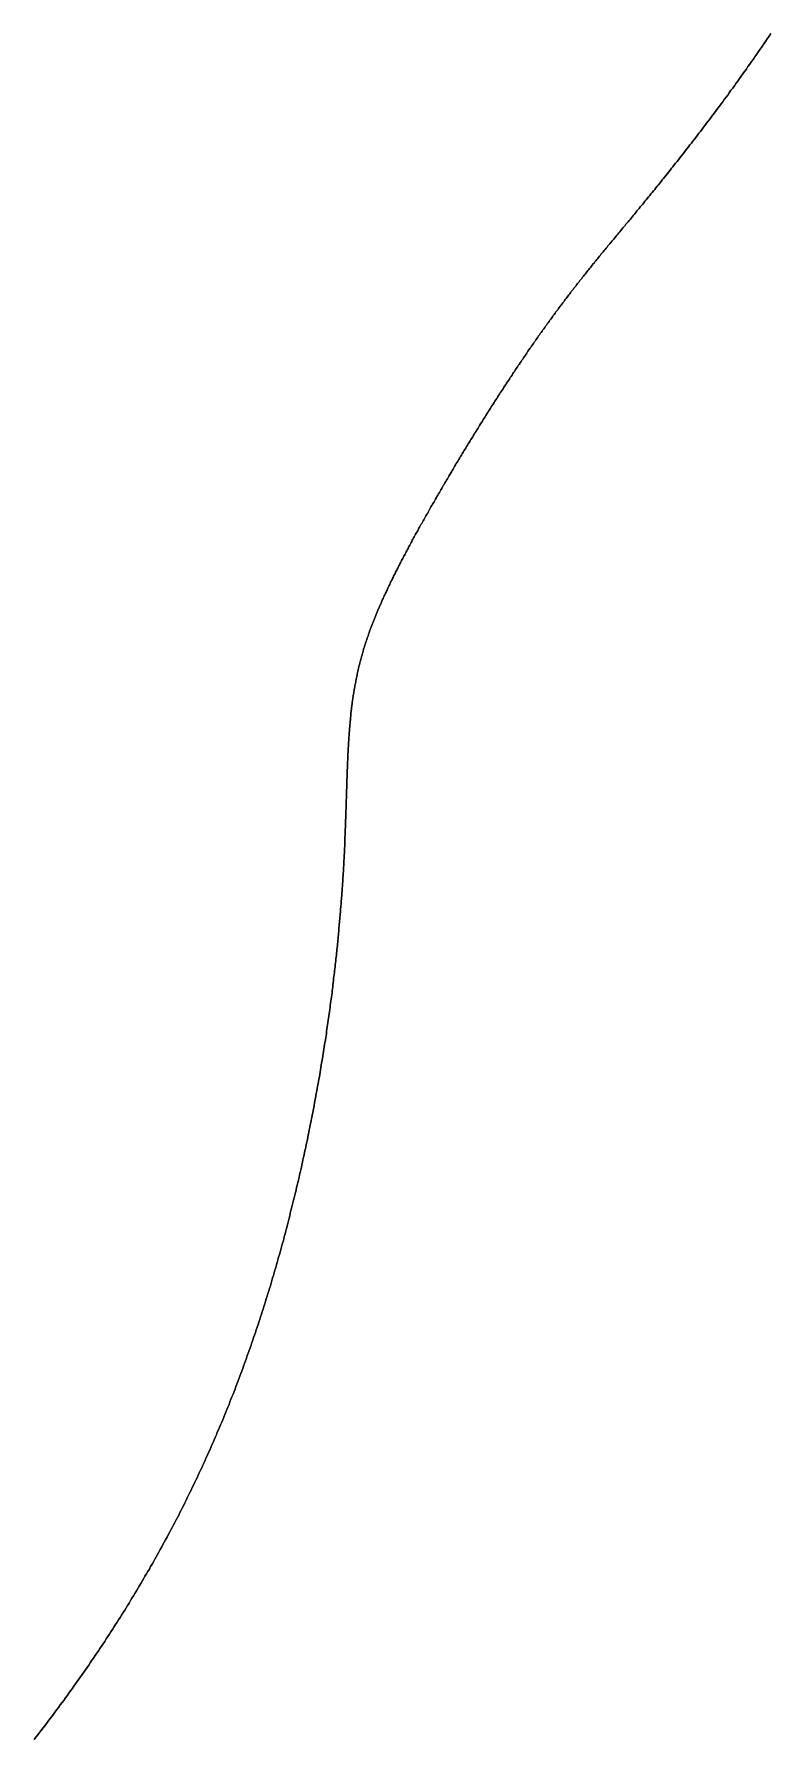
# Model space of a CAD drawing. Header units: inches. Extents: x 130170 to 284068, y 377793 to 804530.
# Drawn here: x 260759.8 to 260805.2, y 749342.4 to 749447.6 of the extents above; entities that cross this region are included whole.
import ezdxf

# ---------------------------------------------------------------- set-up
doc = ezdxf.new("R2010")
doc.units = ezdxf.units.IN
doc.header["$MEASUREMENT"] = 0
doc.layers.add('muni_il', color=7, linetype='Continuous')

msp = doc.modelspace()

# ---------------------------------------------------------------- linework, layer by layer
at = {"layer": 'muni_il'}
for points in [[(260759.78, 749342.39), (260759.89, 749342.53), (260760, 749342.67), (260760.1, 749342.81), (260760.21, 749342.95), (260760.32, 749343.09), (260760.43, 749343.23), (260760.54, 749343.38), (260760.65, 749343.52), (260760.75, 749343.66), (260760.86, 749343.8), (260760.97, 749343.95), (260761.07, 749344.09), (260761.18, 749344.23), (260761.29, 749344.37), (260761.39, 749344.52), (260761.5, 749344.66), (260761.6, 749344.8), (260761.71, 749344.95), (260761.81, 749345.09), (260761.91, 749345.24), (260762.02, 749345.38), (260762.12, 749345.52), (260762.23, 749345.67), (260762.33, 749345.81), (260762.43, 749345.96), (260762.53, 749346.1), (260762.64, 749346.25), (260762.74, 749346.39), (260762.84, 749346.54), (260762.94, 749346.68), (260763.04, 749346.83), (260763.14, 749346.97), (260763.24, 749347.12), (260763.34, 749347.27), (260763.44, 749347.41), (260763.54, 749347.56), (260763.64, 749347.71), (260763.74, 749347.85), (260763.83, 749348), (260763.93, 749348.14), (260764.03, 749348.29), (260764.13, 749348.44), (260764.22, 749348.59), (260764.32, 749348.73), (260764.42, 749348.88), (260764.51, 749349.03), (260764.61, 749349.17), (260764.7, 749349.32), (260764.8, 749349.47), (260764.89, 749349.62), (260764.98, 749349.77), (260765.08, 749349.91), (260765.17, 749350.06), (260765.26, 749350.21), (260765.36, 749350.36), (260765.45, 749350.51), (260765.54, 749350.66), (260765.63, 749350.8), (260765.72, 749350.95), (260765.81, 749351.1), (260765.9, 749351.25), (260765.99, 749351.4), (260766.08, 749351.55), (260766.17, 749351.7), (260766.26, 749351.85), (260766.35, 749352), (260766.44, 749352.15), (260766.53, 749352.3), (260766.61, 749352.45), (260766.7, 749352.6), (260766.79, 749352.75), (260766.88, 749352.9), (260766.96, 749353.05), (260767.05, 749353.2), (260767.13, 749353.35), (260767.22, 749353.5), (260767.3, 749353.65), (260767.39, 749353.8), (260767.47, 749353.95), (260767.55, 749354.1), (260767.64, 749354.26), (260767.72, 749354.41), (260767.8, 749354.56), (260767.88, 749354.71), (260767.97, 749354.86), (260768.05, 749355.01), (260768.13, 749355.16), (260768.21, 749355.32), (260768.29, 749355.47), (260768.37, 749355.62), (260768.45, 749355.77), (260768.53, 749355.93), (260768.61, 749356.08), (260768.69, 749356.23), (260768.76, 749356.38), (260768.84, 749356.54), (260768.92, 749356.69), (260769, 749356.84), (260769.07, 749356.99), (260769.15, 749357.15), (260769.22, 749357.3), (260769.3, 749357.45), (260769.38, 749357.61), (260769.45, 749357.76), (260769.52, 749357.92), (260769.6, 749358.07), (260769.67, 749358.22), (260769.75, 749358.38), (260769.82, 749358.53), (260769.89, 749358.69), (260769.96, 749358.84), (260770.04, 749359), (260770.11, 749359.15), (260770.18, 749359.3), (260770.25, 749359.46), (260770.32, 749359.61), (260770.39, 749359.77), (260770.46, 749359.92), (260770.53, 749360.08), (260770.6, 749360.24), (260770.67, 749360.39), (260770.74, 749360.55), (260770.81, 749360.7), (260770.87, 749360.86), (260770.94, 749361.01), (260771.01, 749361.17), (260771.07, 749361.33), (260771.14, 749361.48), (260771.21, 749361.64), (260771.27, 749361.8), (260771.34, 749361.95), (260771.4, 749362.11), (260771.47, 749362.27), (260771.53, 749362.42), (260771.6, 749362.58), (260771.66, 749362.74), (260771.72, 749362.89), (260771.79, 749363.05), (260771.85, 749363.21), (260771.91, 749363.37), (260771.97, 749363.52), (260772.04, 749363.68), (260772.1, 749363.84), (260772.16, 749364), (260772.22, 749364.16), (260772.28, 749364.31), (260772.34, 749364.47), (260772.4, 749364.63), (260772.46, 749364.79), (260772.52, 749364.95), (260772.58, 749365.11), (260772.64, 749365.26), (260772.69, 749365.42), (260772.75, 749365.58), (260772.81, 749365.74), (260772.87, 749365.9), (260772.92, 749366.06), (260772.98, 749366.22), (260773.04, 749366.38), (260773.09, 749366.54), (260773.15, 749366.7), (260773.2, 749366.86), (260773.26, 749367.02), (260773.31, 749367.17), (260773.37, 749367.33), (260773.42, 749367.49), (260773.47, 749367.65), (260773.53, 749367.81), (260773.58, 749367.97), (260773.63, 749368.13), (260773.69, 749368.29), (260773.74, 749368.45), (260773.79, 749368.61), (260773.84, 749368.77), (260773.89, 749368.93), (260773.94, 749369.09), (260773.99, 749369.25), (260774.04, 749369.41), (260774.09, 749369.57), (260774.14, 749369.73), (260774.19, 749369.89), (260774.24, 749370.05), (260774.29, 749370.21), (260774.34, 749370.37), (260774.39, 749370.53), (260774.43, 749370.69), (260774.48, 749370.85), (260774.53, 749371.01), (260774.58, 749371.17), (260774.62, 749371.33), (260774.67, 749371.49), (260774.72, 749371.65), (260774.76, 749371.81), (260774.81, 749371.97), (260774.85, 749372.13), (260774.9, 749372.29), (260774.94, 749372.45), (260774.99, 749372.61), (260775.03, 749372.77), (260775.07, 749372.93), (260775.12, 749373.09), (260775.16, 749373.25), (260775.2, 749373.41), (260775.25, 749373.57), (260775.29, 749373.73), (260775.33, 749373.89), (260775.37, 749374.05), (260775.41, 749374.21), (260775.45, 749374.37), (260775.49, 749374.53), (260775.53, 749374.69), (260775.57, 749374.84), (260775.61, 749375), (260775.65, 749375.16), (260775.69, 749375.32), (260775.73, 749375.48), (260775.77, 749375.64), (260775.81, 749375.79), (260775.85, 749375.95), (260775.89, 749376.11), (260775.92, 749376.27), (260775.96, 749376.42), (260776, 749376.58), (260776.03, 749376.74), (260776.07, 749376.89), (260776.11, 749377.05), (260776.14, 749377.21), (260776.18, 749377.36), (260776.21, 749377.52), (260776.25, 749377.68), (260776.28, 749377.83), (260776.32, 749377.99), (260776.35, 749378.14), (260776.39, 749378.3), (260776.42, 749378.45), (260776.45, 749378.61), (260776.49, 749378.76), (260776.52, 749378.91), (260776.55, 749379.07), (260776.58, 749379.22), (260776.62, 749379.38), (260776.65, 749379.53), (260776.68, 749379.68), (260776.71, 749379.83), (260776.74, 749379.99), (260776.77, 749380.14), (260776.8, 749380.29), (260776.83, 749380.44), (260776.86, 749380.59), (260776.89, 749380.74), (260776.92, 749380.89), (260776.95, 749381.04), (260776.98, 749381.19), (260777.01, 749381.34), (260777.04, 749381.49), (260777.07, 749381.64), (260777.09, 749381.79), (260777.12, 749381.94), (260777.15, 749382.08), (260777.17, 749382.23), (260777.2, 749382.38), (260777.23, 749382.53), (260777.25, 749382.67), (260777.28, 749382.82), (260777.31, 749382.96), (260777.33, 749383.11), (260777.36, 749383.25), (260777.38, 749383.4), (260777.41, 749383.54), (260777.43, 749383.69), (260777.45, 749383.83), (260777.48, 749383.97), (260777.5, 749384.11), (260777.53, 749384.26), (260777.55, 749384.4), (260777.57, 749384.54), (260777.59, 749384.68), (260777.62, 749384.82), (260777.64, 749384.96), (260777.66, 749385.1), (260777.68, 749385.24), (260777.7, 749385.38), (260777.73, 749385.52), (260777.75, 749385.65), (260777.77, 749385.79), (260777.79, 749385.93), (260777.81, 749386.06), (260777.83, 749386.2), (260777.85, 749386.34), (260777.87, 749386.47), (260777.89, 749386.6), (260777.91, 749386.74), (260777.93, 749386.87), (260777.94, 749387), (260777.96, 749387.14), (260777.98, 749387.27), (260778, 749387.4), (260778.02, 749387.53), (260778.03, 749387.66), (260778.05, 749387.79), (260778.07, 749387.92), (260778.09, 749388.05), (260778.1, 749388.18), (260778.12, 749388.31), (260778.14, 749388.43), (260778.15, 749388.56), (260778.17, 749388.69), (260778.18, 749388.81), (260778.2, 749388.94), (260778.21, 749389.06), (260778.23, 749389.19), (260778.24, 749389.31), (260778.26, 749389.44), (260778.27, 749389.56), (260778.29, 749389.68), (260778.3, 749389.8), (260778.32, 749389.92), (260778.33, 749390.04), (260778.34, 749390.16), (260778.36, 749390.28), (260778.37, 749390.4), (260778.38, 749390.52), (260778.39, 749390.64), (260778.41, 749390.75), (260778.42, 749390.87), (260778.43, 749390.99), (260778.44, 749391.1), (260778.46, 749391.22), (260778.47, 749391.33), (260778.48, 749391.45), (260778.49, 749391.56), (260778.5, 749391.67), (260778.51, 749391.78), (260778.52, 749391.9), (260778.53, 749392.01), (260778.54, 749392.12), (260778.55, 749392.23), (260778.56, 749392.34), (260778.57, 749392.45), (260778.58, 749392.56), (260778.59, 749392.66), (260778.6, 749392.77), (260778.61, 749392.88), (260778.62, 749392.98), (260778.63, 749393.09), (260778.64, 749393.19), (260778.65, 749393.3), (260778.66, 749393.4), (260778.67, 749393.51), (260778.67, 749393.61), (260778.68, 749393.71), (260778.69, 749393.81), (260778.7, 749393.91), (260778.71, 749394.01), (260778.71, 749394.11), (260778.72, 749394.21), (260778.73, 749394.31), (260778.74, 749394.41), (260778.74, 749394.51), (260778.75, 749394.61), (260778.76, 749394.7), (260778.76, 749394.8), (260778.77, 749394.9), (260778.78, 749394.99), (260778.78, 749395.09), (260778.79, 749395.18), (260778.8, 749395.27), (260778.8, 749395.37), (260778.81, 749395.46), (260778.81, 749395.55), (260778.82, 749395.64), (260778.82, 749395.73), (260778.83, 749395.82), (260778.84, 749395.91), (260778.84, 749396), (260778.85, 749396.09), (260778.85, 749396.18), (260778.86, 749396.27), (260778.86, 749396.36), (260778.87, 749396.44), (260778.87, 749396.53), (260778.87, 749396.62), (260778.88, 749396.7), (260778.88, 749396.79), (260778.89, 749396.87), (260778.89, 749396.95), (260778.9, 749397.04), (260778.9, 749397.12), (260778.9, 749397.2), (260778.91, 749397.29), (260778.91, 749397.37), (260778.92, 749397.45), (260778.92, 749397.53), (260778.92, 749397.61), (260778.93, 749397.69), (260778.93, 749397.77), (260778.93, 749397.85), (260778.94, 749397.92), (260778.94, 749398), (260778.94, 749398.08), (260778.95, 749398.16), (260778.95, 749398.23), (260778.95, 749398.31), (260778.96, 749398.39), (260778.96, 749398.46), (260778.96, 749398.54), (260778.97, 749398.61), (260778.97, 749398.68), (260778.97, 749398.76), (260778.97, 749398.83), (260778.98, 749398.9), (260778.98, 749398.98), (260778.98, 749399.05), (260778.98, 749399.12), (260778.99, 749399.19), (260778.99, 749399.26), (260778.99, 749399.33), (260778.99, 749399.4), (260779, 749399.47), (260779, 749399.54), (260779, 749399.61), (260779, 749399.68), (260779.01, 749399.75), (260779.01, 749399.81), (260779.01, 749399.88), (260779.01, 749399.95), (260779.01, 749400.02), (260779.02, 749400.08), (260779.02, 749400.15), (260779.02, 749400.21), (260779.02, 749400.28), (260779.02, 749400.34), (260779.03, 749400.41), (260779.03, 749400.47), (260779.03, 749400.54), (260779.03, 749400.6), (260779.03, 749400.67), (260779.04, 749400.73), (260779.04, 749400.79), (260779.04, 749400.85), (260779.04, 749400.92), (260779.04, 749400.98), (260779.05, 749401.04), (260779.05, 749401.1), (260779.05, 749401.16), (260779.05, 749401.22), (260779.05, 749401.28), (260779.05, 749401.34), (260779.06, 749401.4), (260779.06, 749401.46), (260779.06, 749401.52), (260779.06, 749401.58), (260779.06, 749401.64), (260779.07, 749401.7), (260779.07, 749401.76), (260779.07, 749401.81), (260779.07, 749401.87), (260779.07, 749401.93), (260779.08, 749401.99), (260779.08, 749402.04), (260779.08, 749402.1), (260779.08, 749402.16), (260779.08, 749402.21), (260779.09, 749402.27), (260779.09, 749402.33), (260779.09, 749402.38), (260779.09, 749402.44), (260779.09, 749402.49), (260779.1, 749402.55), (260779.1, 749402.6), (260779.1, 749402.66), (260779.1, 749402.71), (260779.11, 749402.77), (260779.11, 749402.82), (260779.11, 749402.87), (260779.11, 749402.93), (260779.12, 749402.98), (260779.12, 749403.04), (260779.12, 749403.09), (260779.12, 749403.14), (260779.12, 749403.19), (260779.13, 749403.25), (260779.13, 749403.3), (260779.13, 749403.35), (260779.14, 749403.4), (260779.14, 749403.46), (260779.14, 749403.51), (260779.14, 749403.56), (260779.15, 749403.61), (260779.15, 749403.66), (260779.15, 749403.71), (260779.15, 749403.76), (260779.16, 749403.82), (260779.16, 749403.87), (260779.16, 749403.92), (260779.17, 749403.97), (260779.17, 749404.02), (260779.17, 749404.07), (260779.18, 749404.12), (260779.18, 749404.17), (260779.18, 749404.22), (260779.19, 749404.27), (260779.19, 749404.32), (260779.19, 749404.37), (260779.2, 749404.42), (260779.2, 749404.47), (260779.2, 749404.51), (260779.21, 749404.56), (260779.21, 749404.61), (260779.22, 749404.66), (260779.22, 749404.71), (260779.22, 749404.76), (260779.23, 749404.81), (260779.23, 749404.86), (260779.23, 749404.9), (260779.24, 749404.95), (260779.24, 749405), (260779.25, 749405.05), (260779.25, 749405.1), (260779.26, 749405.14), (260779.26, 749405.19), (260779.27, 749405.24), (260779.27, 749405.29), (260779.27, 749405.34), (260779.28, 749405.38), (260779.28, 749405.43), (260779.29, 749405.48), (260779.29, 749405.53), (260779.3, 749405.57), (260779.3, 749405.62), (260779.31, 749405.67), (260779.31, 749405.71), (260779.32, 749405.76), (260779.32, 749405.81), (260779.33, 749405.85), (260779.34, 749405.9), (260779.34, 749405.95), (260779.35, 749405.99), (260779.35, 749406.04), (260779.36, 749406.09), (260779.36, 749406.13), (260779.37, 749406.18), (260779.38, 749406.23), (260779.38, 749406.27), (260779.39, 749406.32), (260779.39, 749406.37), (260779.4, 749406.41), (260779.41, 749406.46), (260779.41, 749406.5), (260779.42, 749406.55), (260779.43, 749406.6), (260779.43, 749406.64), (260779.44, 749406.69), (260779.45, 749406.73), (260779.45, 749406.78), (260779.46, 749406.83), (260779.47, 749406.87), (260779.48, 749406.92), (260779.48, 749406.96), (260779.49, 749407.01), (260779.5, 749407.06), (260779.51, 749407.1), (260779.51, 749407.15), (260779.52, 749407.19), (260779.53, 749407.24), (260779.54, 749407.28), (260779.55, 749407.33), (260779.55, 749407.38), (260779.56, 749407.42), (260779.57, 749407.47), (260779.58, 749407.51), (260779.59, 749407.56), (260779.6, 749407.6), (260779.6, 749407.65), (260779.61, 749407.7), (260779.62, 749407.74), (260779.63, 749407.79), (260779.64, 749407.83), (260779.65, 749407.88), (260779.66, 749407.92), (260779.67, 749407.97), (260779.68, 749408.02), (260779.69, 749408.06), (260779.7, 749408.11), (260779.71, 749408.15), (260779.72, 749408.2), (260779.73, 749408.24), (260779.74, 749408.29), (260779.75, 749408.34), (260779.76, 749408.38), (260779.77, 749408.43), (260779.78, 749408.47), (260779.79, 749408.52), (260779.8, 749408.57), (260779.82, 749408.61), (260779.83, 749408.66), (260779.84, 749408.7), (260779.85, 749408.75), (260779.86, 749408.8), (260779.87, 749408.84), (260779.89, 749408.89), (260779.9, 749408.93), (260779.91, 749408.98), (260779.92, 749409.03), (260779.93, 749409.07), (260779.95, 749409.12), (260779.96, 749409.17), (260779.97, 749409.21), (260779.99, 749409.26), (260780, 749409.31), (260780.01, 749409.35), (260780.03, 749409.4), (260780.04, 749409.45), (260780.05, 749409.49), (260780.07, 749409.54), (260780.08, 749409.59), (260780.09, 749409.63), (260780.11, 749409.68), (260780.12, 749409.73), (260780.14, 749409.78), (260780.15, 749409.82), (260780.17, 749409.87), (260780.18, 749409.92), (260780.2, 749409.97), (260780.21, 749410.01), (260780.23, 749410.06), (260780.24, 749410.11), (260780.26, 749410.16), (260780.28, 749410.21), (260780.29, 749410.25), (260780.31, 749410.3), (260780.33, 749410.35), (260780.34, 749410.4), (260780.36, 749410.45), (260780.38, 749410.5), (260780.39, 749410.55), (260780.41, 749410.6), (260780.43, 749410.65), (260780.45, 749410.69), (260780.46, 749410.74), (260780.48, 749410.79), (260780.5, 749410.84), (260780.52, 749410.89), (260780.54, 749410.94), (260780.56, 749410.99), (260780.57, 749411.04), (260780.59, 749411.09), (260780.61, 749411.15), (260780.63, 749411.2), (260780.65, 749411.25), (260780.67, 749411.3), (260780.69, 749411.35), (260780.71, 749411.4), (260780.73, 749411.45), (260780.75, 749411.5), (260780.77, 749411.56), (260780.8, 749411.61), (260780.82, 749411.66), (260780.84, 749411.71), (260780.86, 749411.77), (260780.88, 749411.82), (260780.9, 749411.87), (260780.93, 749411.93), (260780.95, 749411.98), (260780.97, 749412.03), (260780.99, 749412.09), (260781.02, 749412.14), (260781.04, 749412.19), (260781.06, 749412.25), (260781.09, 749412.3), (260781.11, 749412.36), (260781.14, 749412.41), (260781.16, 749412.47), (260781.19, 749412.52), (260781.21, 749412.58), (260781.24, 749412.64), (260781.26, 749412.69), (260781.29, 749412.75), (260781.31, 749412.81), (260781.34, 749412.86), (260781.36, 749412.92), (260781.39, 749412.98), (260781.42, 749413.03), (260781.44, 749413.09), (260781.47, 749413.15), (260781.5, 749413.21), (260781.53, 749413.27), (260781.55, 749413.33), (260781.58, 749413.39), (260781.61, 749413.44), (260781.64, 749413.5), (260781.67, 749413.56), (260781.7, 749413.62), (260781.72, 749413.69), (260781.75, 749413.75), (260781.78, 749413.81), (260781.81, 749413.87), (260781.84, 749413.93), (260781.87, 749413.99), (260781.9, 749414.05), (260781.94, 749414.12), (260781.97, 749414.18), (260782, 749414.24), (260782.03, 749414.3), (260782.06, 749414.37), (260782.09, 749414.43), (260782.13, 749414.5), (260782.16, 749414.56), (260782.19, 749414.63), (260782.22, 749414.69), (260782.26, 749414.76), (260782.29, 749414.82), (260782.33, 749414.89), (260782.36, 749414.95), (260782.39, 749415.02), (260782.43, 749415.09), (260782.46, 749415.15), (260782.5, 749415.22), (260782.53, 749415.29), (260782.57, 749415.36), (260782.61, 749415.42), (260782.64, 749415.49), (260782.68, 749415.56), (260782.71, 749415.63), (260782.75, 749415.7), (260782.79, 749415.77), (260782.83, 749415.84), (260782.86, 749415.91), (260782.9, 749415.98), (260782.94, 749416.05), (260782.98, 749416.12), (260783.02, 749416.2), (260783.05, 749416.27), (260783.09, 749416.34), (260783.13, 749416.41), (260783.17, 749416.49), (260783.21, 749416.56), (260783.25, 749416.63), (260783.29, 749416.71), (260783.33, 749416.78), (260783.37, 749416.85), (260783.42, 749416.93), (260783.46, 749417), (260783.5, 749417.08), (260783.54, 749417.15), (260783.58, 749417.23), (260783.62, 749417.31), (260783.67, 749417.38), (260783.71, 749417.46), (260783.75, 749417.54), (260783.8, 749417.61), (260783.84, 749417.69), (260783.88, 749417.77), (260783.93, 749417.85), (260783.97, 749417.92), (260784.02, 749418), (260784.06, 749418.08), (260784.1, 749418.16), (260784.15, 749418.24), (260784.2, 749418.32), (260784.24, 749418.4), (260784.29, 749418.48), (260784.33, 749418.56), (260784.38, 749418.64), (260784.43, 749418.72), (260784.47, 749418.8), (260784.52, 749418.88), (260784.57, 749418.97), (260784.61, 749419.05), (260784.66, 749419.13), (260784.71, 749419.21), (260784.76, 749419.29), (260784.8, 749419.38), (260784.85, 749419.46), (260784.9, 749419.54), (260784.95, 749419.63), (260785, 749419.71), (260785.05, 749419.79), (260785.1, 749419.88), (260785.15, 749419.96), (260785.2, 749420.05), (260785.25, 749420.13), (260785.29, 749420.22), (260785.35, 749420.3), (260785.4, 749420.39), (260785.45, 749420.47), (260785.5, 749420.56), (260785.55, 749420.64), (260785.6, 749420.73), (260785.65, 749420.81), (260785.7, 749420.9), (260785.75, 749420.99), (260785.8, 749421.07), (260785.86, 749421.16), (260785.91, 749421.25), (260785.96, 749421.33), (260786.01, 749421.42), (260786.06, 749421.51), (260786.12, 749421.59), (260786.17, 749421.68), (260786.22, 749421.77), (260786.27, 749421.85), (260786.33, 749421.94), (260786.38, 749422.03), (260786.43, 749422.12), (260786.49, 749422.2), (260786.54, 749422.29), (260786.59, 749422.38), (260786.65, 749422.47), (260786.7, 749422.55), (260786.76, 749422.64), (260786.81, 749422.73), (260786.86, 749422.82), (260786.92, 749422.9), (260786.97, 749422.99), (260787.03, 749423.08), (260787.08, 749423.17), (260787.14, 749423.26), (260787.19, 749423.34), (260787.24, 749423.43), (260787.3, 749423.52), (260787.35, 749423.61), (260787.41, 749423.69), (260787.46, 749423.78), (260787.52, 749423.87), (260787.57, 749423.96), (260787.63, 749424.04), (260787.68, 749424.13), (260787.74, 749424.22), (260787.79, 749424.31), (260787.85, 749424.39), (260787.9, 749424.48), (260787.96, 749424.57), (260788.02, 749424.66), (260788.07, 749424.74), (260788.13, 749424.83), (260788.18, 749424.92), (260788.24, 749425), (260788.29, 749425.09), (260788.35, 749425.17), (260788.4, 749425.26), (260788.46, 749425.35), (260788.51, 749425.43), (260788.57, 749425.52), (260788.63, 749425.6), (260788.68, 749425.69), (260788.74, 749425.77), (260788.79, 749425.86), (260788.85, 749425.94), (260788.9, 749426.03), (260788.96, 749426.11), (260789.01, 749426.2), (260789.07, 749426.28), (260789.12, 749426.37), (260789.18, 749426.45), (260789.24, 749426.53), (260789.29, 749426.62), (260789.35, 749426.7), (260789.4, 749426.78), (260789.46, 749426.87), (260789.51, 749426.95), (260789.57, 749427.03), (260789.62, 749427.11), (260789.68, 749427.19), (260789.73, 749427.28), (260789.79, 749427.36), (260789.84, 749427.44), (260789.9, 749427.52), (260789.95, 749427.6), (260790.01, 749427.68), (260790.06, 749427.76), (260790.12, 749427.84), (260790.17, 749427.92), (260790.22, 749428), (260790.28, 749428.08), (260790.33, 749428.16), (260790.39, 749428.24), (260790.44, 749428.32), (260790.5, 749428.4), (260790.55, 749428.47), (260790.6, 749428.55), (260790.66, 749428.63), (260790.71, 749428.71), (260790.77, 749428.78), (260790.82, 749428.86), (260790.87, 749428.94), (260790.93, 749429.01), (260790.98, 749429.09), (260791.04, 749429.16), (260791.09, 749429.24), (260791.14, 749429.32), (260791.2, 749429.39), (260791.25, 749429.46), (260791.3, 749429.54), (260791.36, 749429.61), (260791.41, 749429.69), (260791.46, 749429.76), (260791.52, 749429.84), (260791.57, 749429.91), (260791.62, 749429.98), (260791.68, 749430.05), (260791.73, 749430.13), (260791.78, 749430.2), (260791.84, 749430.27), (260791.89, 749430.34), (260791.94, 749430.42), (260791.99, 749430.49), (260792.05, 749430.56), (260792.1, 749430.63), (260792.15, 749430.7), (260792.21, 749430.77), (260792.26, 749430.84), (260792.31, 749430.91), (260792.36, 749430.98), (260792.42, 749431.05), (260792.47, 749431.12), (260792.52, 749431.19), (260792.58, 749431.26), (260792.63, 749431.33), (260792.68, 749431.4), (260792.73, 749431.47), (260792.79, 749431.54), (260792.84, 749431.61), (260792.89, 749431.68), (260792.94, 749431.74), (260793, 749431.81), (260793.05, 749431.88), (260793.1, 749431.95), (260793.16, 749432.02), (260793.21, 749432.09), (260793.26, 749432.15), (260793.32, 749432.22), (260793.37, 749432.29), (260793.42, 749432.36), (260793.48, 749432.43), (260793.53, 749432.49), (260793.58, 749432.56), (260793.64, 749432.63), (260793.69, 749432.7), (260793.75, 749432.76), (260793.8, 749432.83), (260793.85, 749432.9), (260793.91, 749432.97), (260793.96, 749433.04), (260794.02, 749433.1), (260794.07, 749433.17), (260794.13, 749433.24), (260794.18, 749433.31), (260794.24, 749433.38), (260794.29, 749433.44), (260794.35, 749433.51), (260794.4, 749433.58), (260794.46, 749433.65), (260794.52, 749433.72), (260794.57, 749433.79), (260794.63, 749433.86), (260794.69, 749433.93), (260794.74, 749434), (260794.8, 749434.07), (260794.86, 749434.14), (260794.92, 749434.21), (260794.97, 749434.28), (260795.03, 749434.35), (260795.09, 749434.42), (260795.15, 749434.49), (260795.21, 749434.56), (260795.27, 749434.63), (260795.33, 749434.71), (260795.39, 749434.78), (260795.45, 749434.85), (260795.51, 749434.92), (260795.57, 749435), (260795.63, 749435.07), (260795.69, 749435.15), (260795.75, 749435.22), (260795.82, 749435.3), (260795.88, 749435.37), (260795.94, 749435.45), (260796, 749435.52), (260796.07, 749435.6), (260796.13, 749435.68), (260796.2, 749435.76), (260796.26, 749435.83), (260796.33, 749435.91), (260796.39, 749435.99), (260796.46, 749436.07), (260796.53, 749436.15), (260796.59, 749436.23), (260796.66, 749436.31), (260796.73, 749436.4), (260796.8, 749436.48), (260796.86, 749436.56), (260796.93, 749436.65), (260797, 749436.73), (260797.07, 749436.81), (260797.14, 749436.9), (260797.21, 749436.99), (260797.29, 749437.07), (260797.36, 749437.16), (260797.43, 749437.25), (260797.5, 749437.34), (260797.58, 749437.43), (260797.65, 749437.52), (260797.72, 749437.61), (260797.8, 749437.7), (260797.87, 749437.79), (260797.95, 749437.89), (260798.03, 749437.98), (260798.1, 749438.08), (260798.18, 749438.17), (260798.26, 749438.27), (260798.34, 749438.36), (260798.42, 749438.46), (260798.5, 749438.56), (260798.58, 749438.66), (260798.66, 749438.76), (260798.74, 749438.86), (260798.82, 749438.96), (260798.9, 749439.07), (260798.99, 749439.17), (260799.07, 749439.28), (260799.15, 749439.38), (260799.24, 749439.49), (260799.32, 749439.6), (260799.41, 749439.7), (260799.49, 749439.81), (260799.58, 749439.92), (260799.67, 749440.03), (260799.76, 749440.15), (260799.84, 749440.26), (260799.93, 749440.37), (260800.02, 749440.49), (260800.11, 749440.6), (260800.2, 749440.72), (260800.29, 749440.84), (260800.39, 749440.96), (260800.48, 749441.07), (260800.57, 749441.19), (260800.66, 749441.32), (260800.76, 749441.44), (260800.85, 749441.56), (260800.95, 749441.69), (260801.04, 749441.81), (260801.14, 749441.94), (260801.23, 749442.06), (260801.33, 749442.19), (260801.43, 749442.32), (260801.53, 749442.45), (260801.62, 749442.58), (260801.72, 749442.71), (260801.82, 749442.85), (260801.92, 749442.98), (260802.02, 749443.12), (260802.12, 749443.25), (260802.22, 749443.39), (260802.32, 749443.53), (260802.43, 749443.66), (260802.53, 749443.8), (260802.63, 749443.94), (260802.73, 749444.09), (260802.84, 749444.23), (260802.94, 749444.37), (260803.04, 749444.52), (260803.15, 749444.66), (260803.25, 749444.81), (260803.36, 749444.96), (260803.46, 749445.1), (260803.57, 749445.25), (260803.68, 749445.4), (260803.78, 749445.55), (260803.89, 749445.7), (260804, 749445.86), (260804.11, 749446.01), (260804.21, 749446.16), (260804.32, 749446.32), (260804.43, 749446.48), (260804.54, 749446.63), (260804.65, 749446.79), (260804.75, 749446.95), (260804.86, 749447.11), (260804.97, 749447.27), (260805.08, 749447.43), (260805.19, 749447.59)], [(260805.19, 749447.59), (260805.08, 749447.43), (260804.97, 749447.27), (260804.86, 749447.11), (260804.75, 749446.95), (260804.65, 749446.79), (260804.54, 749446.63), (260804.43, 749446.48), (260804.32, 749446.32), (260804.21, 749446.16), (260804.11, 749446.01), (260804, 749445.86), (260803.89, 749445.7), (260803.78, 749445.55), (260803.68, 749445.4), (260803.57, 749445.25), (260803.46, 749445.1), (260803.36, 749444.96), (260803.25, 749444.81), (260803.15, 749444.66), (260803.04, 749444.52), (260802.94, 749444.37), (260802.84, 749444.23), (260802.73, 749444.09), (260802.63, 749443.94), (260802.53, 749443.8), (260802.43, 749443.66), (260802.32, 749443.53), (260802.22, 749443.39), (260802.12, 749443.25), (260802.02, 749443.12), (260801.92, 749442.98), (260801.82, 749442.85), (260801.72, 749442.71), (260801.62, 749442.58), (260801.53, 749442.45), (260801.43, 749442.32), (260801.33, 749442.19), (260801.23, 749442.06), (260801.14, 749441.94), (260801.04, 749441.81), (260800.95, 749441.69), (260800.85, 749441.56), (260800.76, 749441.44), (260800.66, 749441.32), (260800.57, 749441.19), (260800.48, 749441.07), (260800.39, 749440.96), (260800.29, 749440.84), (260800.2, 749440.72), (260800.11, 749440.6), (260800.02, 749440.49), (260799.93, 749440.37), (260799.84, 749440.26), (260799.76, 749440.15), (260799.67, 749440.03), (260799.58, 749439.92), (260799.49, 749439.81), (260799.41, 749439.7), (260799.32, 749439.6), (260799.24, 749439.49), (260799.15, 749439.38), (260799.07, 749439.28), (260798.99, 749439.17), (260798.9, 749439.07), (260798.82, 749438.96), (260798.74, 749438.86), (260798.66, 749438.76), (260798.58, 749438.66), (260798.5, 749438.56), (260798.42, 749438.46), (260798.34, 749438.36), (260798.26, 749438.27), (260798.18, 749438.17), (260798.1, 749438.08), (260798.03, 749437.98), (260797.95, 749437.89), (260797.87, 749437.79), (260797.8, 749437.7), (260797.72, 749437.61), (260797.65, 749437.52), (260797.58, 749437.43), (260797.5, 749437.34), (260797.43, 749437.25), (260797.36, 749437.16), (260797.29, 749437.07), (260797.21, 749436.99), (260797.14, 749436.9), (260797.07, 749436.81), (260797, 749436.73), (260796.93, 749436.65), (260796.86, 749436.56), (260796.8, 749436.48), (260796.73, 749436.4), (260796.66, 749436.31), (260796.59, 749436.23), (260796.53, 749436.15), (260796.46, 749436.07), (260796.39, 749435.99), (260796.33, 749435.91), (260796.26, 749435.83), (260796.2, 749435.76), (260796.13, 749435.68), (260796.07, 749435.6), (260796, 749435.52), (260795.94, 749435.45), (260795.88, 749435.37), (260795.82, 749435.3), (260795.75, 749435.22), (260795.69, 749435.15), (260795.63, 749435.07), (260795.57, 749435), (260795.51, 749434.92), (260795.45, 749434.85), (260795.39, 749434.78), (260795.33, 749434.71), (260795.27, 749434.63), (260795.21, 749434.56), (260795.15, 749434.49), (260795.09, 749434.42), (260795.03, 749434.35), (260794.97, 749434.28), (260794.92, 749434.21), (260794.86, 749434.14), (260794.8, 749434.07), (260794.74, 749434), (260794.69, 749433.93), (260794.63, 749433.86), (260794.57, 749433.79), (260794.52, 749433.72), (260794.46, 749433.65), (260794.4, 749433.58), (260794.35, 749433.51), (260794.29, 749433.44), (260794.24, 749433.38), (260794.18, 749433.31), (260794.13, 749433.24), (260794.07, 749433.17), (260794.02, 749433.1), (260793.96, 749433.04), (260793.91, 749432.97), (260793.85, 749432.9), (260793.8, 749432.83), (260793.75, 749432.76), (260793.69, 749432.7), (260793.64, 749432.63), (260793.58, 749432.56), (260793.53, 749432.49), (260793.48, 749432.43), (260793.42, 749432.36), (260793.37, 749432.29), (260793.32, 749432.22), (260793.26, 749432.15), (260793.21, 749432.09), (260793.16, 749432.02), (260793.1, 749431.95), (260793.05, 749431.88), (260793, 749431.81), (260792.94, 749431.74), (260792.89, 749431.68), (260792.84, 749431.61), (260792.79, 749431.54), (260792.73, 749431.47), (260792.68, 749431.4), (260792.63, 749431.33), (260792.58, 749431.26), (260792.52, 749431.19), (260792.47, 749431.12), (260792.42, 749431.05), (260792.36, 749430.98), (260792.31, 749430.91), (260792.26, 749430.84), (260792.21, 749430.77), (260792.15, 749430.7), (260792.1, 749430.63), (260792.05, 749430.56), (260791.99, 749430.49), (260791.94, 749430.42), (260791.89, 749430.34), (260791.84, 749430.27), (260791.78, 749430.2), (260791.73, 749430.13), (260791.68, 749430.05), (260791.62, 749429.98), (260791.57, 749429.91), (260791.52, 749429.84), (260791.46, 749429.76), (260791.41, 749429.69), (260791.36, 749429.61), (260791.3, 749429.54), (260791.25, 749429.46), (260791.2, 749429.39), (260791.14, 749429.32), (260791.09, 749429.24), (260791.04, 749429.16), (260790.98, 749429.09), (260790.93, 749429.01), (260790.87, 749428.94), (260790.82, 749428.86), (260790.77, 749428.78), (260790.71, 749428.71), (260790.66, 749428.63), (260790.6, 749428.55), (260790.55, 749428.47), (260790.5, 749428.4), (260790.44, 749428.32), (260790.39, 749428.24), (260790.33, 749428.16), (260790.28, 749428.08), (260790.22, 749428), (260790.17, 749427.92), (260790.12, 749427.84), (260790.06, 749427.76), (260790.01, 749427.68), (260789.95, 749427.6), (260789.9, 749427.52), (260789.84, 749427.44), (260789.79, 749427.36), (260789.73, 749427.28), (260789.68, 749427.19), (260789.62, 749427.11), (260789.57, 749427.03), (260789.51, 749426.95), (260789.46, 749426.87), (260789.4, 749426.78), (260789.35, 749426.7), (260789.29, 749426.62), (260789.24, 749426.53), (260789.18, 749426.45), (260789.12, 749426.37), (260789.07, 749426.28), (260789.01, 749426.2), (260788.96, 749426.11), (260788.9, 749426.03), (260788.85, 749425.94), (260788.79, 749425.86), (260788.74, 749425.77), (260788.68, 749425.69), (260788.63, 749425.6), (260788.57, 749425.52), (260788.51, 749425.43), (260788.46, 749425.35), (260788.4, 749425.26), (260788.35, 749425.17), (260788.29, 749425.09), (260788.24, 749425), (260788.18, 749424.92), (260788.13, 749424.83), (260788.07, 749424.74), (260788.02, 749424.66), (260787.96, 749424.57), (260787.9, 749424.48), (260787.85, 749424.39), (260787.79, 749424.31), (260787.74, 749424.22), (260787.68, 749424.13), (260787.63, 749424.04), (260787.57, 749423.96), (260787.52, 749423.87), (260787.46, 749423.78), (260787.41, 749423.69), (260787.35, 749423.61), (260787.3, 749423.52), (260787.24, 749423.43), (260787.19, 749423.34), (260787.14, 749423.26), (260787.08, 749423.17), (260787.03, 749423.08), (260786.97, 749422.99), (260786.92, 749422.9), (260786.86, 749422.82), (260786.81, 749422.73), (260786.76, 749422.64), (260786.7, 749422.55), (260786.65, 749422.47), (260786.59, 749422.38), (260786.54, 749422.29), (260786.49, 749422.2), (260786.43, 749422.12), (260786.38, 749422.03), (260786.33, 749421.94), (260786.27, 749421.85), (260786.22, 749421.77), (260786.17, 749421.68), (260786.12, 749421.59), (260786.06, 749421.51), (260786.01, 749421.42), (260785.96, 749421.33), (260785.91, 749421.25), (260785.86, 749421.16), (260785.8, 749421.07), (260785.75, 749420.99), (260785.7, 749420.9), (260785.65, 749420.81), (260785.6, 749420.73), (260785.55, 749420.64), (260785.5, 749420.56), (260785.45, 749420.47), (260785.4, 749420.39), (260785.35, 749420.3), (260785.29, 749420.22), (260785.25, 749420.13), (260785.2, 749420.05), (260785.15, 749419.96), (260785.1, 749419.88), (260785.05, 749419.79), (260785, 749419.71), (260784.95, 749419.63), (260784.9, 749419.54), (260784.85, 749419.46), (260784.8, 749419.38), (260784.76, 749419.29), (260784.71, 749419.21), (260784.66, 749419.13), (260784.61, 749419.05), (260784.57, 749418.97), (260784.52, 749418.88), (260784.47, 749418.8), (260784.43, 749418.72), (260784.38, 749418.64), (260784.33, 749418.56), (260784.29, 749418.48), (260784.24, 749418.4), (260784.2, 749418.32), (260784.15, 749418.24), (260784.1, 749418.16), (260784.06, 749418.08), (260784.02, 749418), (260783.97, 749417.92), (260783.93, 749417.85), (260783.88, 749417.77), (260783.84, 749417.69), (260783.8, 749417.61), (260783.75, 749417.54), (260783.71, 749417.46), (260783.67, 749417.38), (260783.62, 749417.31), (260783.58, 749417.23), (260783.54, 749417.15), (260783.5, 749417.08), (260783.46, 749417), (260783.42, 749416.93), (260783.37, 749416.85), (260783.33, 749416.78), (260783.29, 749416.71), (260783.25, 749416.63), (260783.21, 749416.56), (260783.17, 749416.49), (260783.13, 749416.41), (260783.09, 749416.34), (260783.05, 749416.27), (260783.02, 749416.2), (260782.98, 749416.12), (260782.94, 749416.05), (260782.9, 749415.98), (260782.86, 749415.91), (260782.83, 749415.84), (260782.79, 749415.77), (260782.75, 749415.7), (260782.71, 749415.63), (260782.68, 749415.56), (260782.64, 749415.49), (260782.61, 749415.42), (260782.57, 749415.36), (260782.53, 749415.29), (260782.5, 749415.22), (260782.46, 749415.15), (260782.43, 749415.09), (260782.39, 749415.02), (260782.36, 749414.95), (260782.33, 749414.89), (260782.29, 749414.82), (260782.26, 749414.76), (260782.22, 749414.69), (260782.19, 749414.63), (260782.16, 749414.56), (260782.13, 749414.5), (260782.09, 749414.43), (260782.06, 749414.37), (260782.03, 749414.3), (260782, 749414.24), (260781.97, 749414.18), (260781.94, 749414.12), (260781.9, 749414.05), (260781.87, 749413.99), (260781.84, 749413.93), (260781.81, 749413.87), (260781.78, 749413.81), (260781.75, 749413.75), (260781.72, 749413.69), (260781.7, 749413.62), (260781.67, 749413.56), (260781.64, 749413.5), (260781.61, 749413.44), (260781.58, 749413.39), (260781.55, 749413.33), (260781.53, 749413.27), (260781.5, 749413.21), (260781.47, 749413.15), (260781.44, 749413.09), (260781.42, 749413.03), (260781.39, 749412.98), (260781.36, 749412.92), (260781.34, 749412.86), (260781.31, 749412.81), (260781.29, 749412.75), (260781.26, 749412.69), (260781.24, 749412.64), (260781.21, 749412.58), (260781.19, 749412.52), (260781.16, 749412.47), (260781.14, 749412.41), (260781.11, 749412.36), (260781.09, 749412.3), (260781.06, 749412.25), (260781.04, 749412.19), (260781.02, 749412.14), (260780.99, 749412.09), (260780.97, 749412.03), (260780.95, 749411.98), (260780.93, 749411.93), (260780.9, 749411.87), (260780.88, 749411.82), (260780.86, 749411.77), (260780.84, 749411.71), (260780.82, 749411.66), (260780.8, 749411.61), (260780.77, 749411.56), (260780.75, 749411.5), (260780.73, 749411.45), (260780.71, 749411.4), (260780.69, 749411.35), (260780.67, 749411.3), (260780.65, 749411.25), (260780.63, 749411.2), (260780.61, 749411.15), (260780.59, 749411.09), (260780.57, 749411.04), (260780.56, 749410.99), (260780.54, 749410.94), (260780.52, 749410.89), (260780.5, 749410.84), (260780.48, 749410.79), (260780.46, 749410.74), (260780.45, 749410.69), (260780.43, 749410.65), (260780.41, 749410.6), (260780.39, 749410.55), (260780.38, 749410.5), (260780.36, 749410.45), (260780.34, 749410.4), (260780.33, 749410.35), (260780.31, 749410.3), (260780.29, 749410.25), (260780.28, 749410.21), (260780.26, 749410.16), (260780.24, 749410.11), (260780.23, 749410.06), (260780.21, 749410.01), (260780.2, 749409.97), (260780.18, 749409.92), (260780.17, 749409.87), (260780.15, 749409.82), (260780.14, 749409.78), (260780.12, 749409.73), (260780.11, 749409.68), (260780.09, 749409.63), (260780.08, 749409.59), (260780.07, 749409.54), (260780.05, 749409.49), (260780.04, 749409.45), (260780.03, 749409.4), (260780.01, 749409.35), (260780, 749409.31), (260779.99, 749409.26), (260779.97, 749409.21), (260779.96, 749409.17), (260779.95, 749409.12), (260779.93, 749409.07), (260779.92, 749409.03), (260779.91, 749408.98), (260779.9, 749408.93), (260779.89, 749408.89), (260779.87, 749408.84), (260779.86, 749408.8), (260779.85, 749408.75), (260779.84, 749408.7), (260779.83, 749408.66), (260779.82, 749408.61), (260779.8, 749408.57), (260779.79, 749408.52), (260779.78, 749408.47), (260779.77, 749408.43), (260779.76, 749408.38), (260779.75, 749408.34), (260779.74, 749408.29), (260779.73, 749408.24), (260779.72, 749408.2), (260779.71, 749408.15), (260779.7, 749408.11), (260779.69, 749408.06), (260779.68, 749408.02), (260779.67, 749407.97), (260779.66, 749407.92), (260779.65, 749407.88), (260779.64, 749407.83), (260779.63, 749407.79), (260779.62, 749407.74), (260779.61, 749407.7), (260779.6, 749407.65), (260779.6, 749407.6), (260779.59, 749407.56), (260779.58, 749407.51), (260779.57, 749407.47), (260779.56, 749407.42), (260779.55, 749407.38), (260779.55, 749407.33), (260779.54, 749407.28), (260779.53, 749407.24), (260779.52, 749407.19), (260779.51, 749407.15), (260779.51, 749407.1), (260779.5, 749407.06), (260779.49, 749407.01), (260779.48, 749406.96), (260779.48, 749406.92), (260779.47, 749406.87), (260779.46, 749406.83), (260779.45, 749406.78), (260779.45, 749406.73), (260779.44, 749406.69), (260779.43, 749406.64), (260779.43, 749406.6), (260779.42, 749406.55), (260779.41, 749406.5), (260779.41, 749406.46), (260779.4, 749406.41), (260779.39, 749406.37), (260779.39, 749406.32), (260779.38, 749406.27), (260779.38, 749406.23), (260779.37, 749406.18), (260779.36, 749406.13), (260779.36, 749406.09), (260779.35, 749406.04), (260779.35, 749405.99), (260779.34, 749405.95), (260779.34, 749405.9), (260779.33, 749405.85), (260779.32, 749405.81), (260779.32, 749405.76), (260779.31, 749405.71), (260779.31, 749405.67), (260779.3, 749405.62), (260779.3, 749405.57), (260779.29, 749405.53), (260779.29, 749405.48), (260779.28, 749405.43), (260779.28, 749405.38), (260779.27, 749405.34), (260779.27, 749405.29), (260779.27, 749405.24), (260779.26, 749405.19), (260779.26, 749405.14), (260779.25, 749405.1), (260779.25, 749405.05), (260779.24, 749405), (260779.24, 749404.95), (260779.23, 749404.9), (260779.23, 749404.86), (260779.23, 749404.81), (260779.22, 749404.76), (260779.22, 749404.71), (260779.22, 749404.66), (260779.21, 749404.61), (260779.21, 749404.56), (260779.2, 749404.51), (260779.2, 749404.47), (260779.2, 749404.42), (260779.19, 749404.37), (260779.19, 749404.32), (260779.19, 749404.27), (260779.18, 749404.22), (260779.18, 749404.17), (260779.18, 749404.12), (260779.17, 749404.07), (260779.17, 749404.02), (260779.17, 749403.97), (260779.16, 749403.92), (260779.16, 749403.87), (260779.16, 749403.82), (260779.15, 749403.76), (260779.15, 749403.71), (260779.15, 749403.66), (260779.15, 749403.61), (260779.14, 749403.56), (260779.14, 749403.51), (260779.14, 749403.46), (260779.14, 749403.4), (260779.13, 749403.35), (260779.13, 749403.3), (260779.13, 749403.25), (260779.12, 749403.19), (260779.12, 749403.14), (260779.12, 749403.09), (260779.12, 749403.04), (260779.12, 749402.98), (260779.11, 749402.93), (260779.11, 749402.87), (260779.11, 749402.82), (260779.11, 749402.77), (260779.1, 749402.71), (260779.1, 749402.66), (260779.1, 749402.6), (260779.1, 749402.55), (260779.09, 749402.49), (260779.09, 749402.44), (260779.09, 749402.38), (260779.09, 749402.33), (260779.09, 749402.27), (260779.08, 749402.21), (260779.08, 749402.16), (260779.08, 749402.1), (260779.08, 749402.04), (260779.08, 749401.99), (260779.07, 749401.93), (260779.07, 749401.87), (260779.07, 749401.81), (260779.07, 749401.76), (260779.07, 749401.7), (260779.06, 749401.64), (260779.06, 749401.58), (260779.06, 749401.52), (260779.06, 749401.46), (260779.06, 749401.4), (260779.05, 749401.34), (260779.05, 749401.28), (260779.05, 749401.22), (260779.05, 749401.16), (260779.05, 749401.1), (260779.05, 749401.04), (260779.04, 749400.98), (260779.04, 749400.92), (260779.04, 749400.85), (260779.04, 749400.79), (260779.04, 749400.73), (260779.03, 749400.67), (260779.03, 749400.6), (260779.03, 749400.54), (260779.03, 749400.47), (260779.03, 749400.41), (260779.02, 749400.34), (260779.02, 749400.28), (260779.02, 749400.21), (260779.02, 749400.15), (260779.02, 749400.08), (260779.01, 749400.02), (260779.01, 749399.95), (260779.01, 749399.88), (260779.01, 749399.81), (260779.01, 749399.75), (260779, 749399.68), (260779, 749399.61), (260779, 749399.54), (260779, 749399.47), (260778.99, 749399.4), (260778.99, 749399.33), (260778.99, 749399.26), (260778.99, 749399.19), (260778.98, 749399.12), (260778.98, 749399.05), (260778.98, 749398.98), (260778.98, 749398.9), (260778.97, 749398.83), (260778.97, 749398.76), (260778.97, 749398.68), (260778.97, 749398.61), (260778.96, 749398.54), (260778.96, 749398.46), (260778.96, 749398.39), (260778.95, 749398.31), (260778.95, 749398.23), (260778.95, 749398.16), (260778.94, 749398.08), (260778.94, 749398), (260778.94, 749397.92), (260778.93, 749397.85), (260778.93, 749397.77), (260778.93, 749397.69), (260778.92, 749397.61), (260778.92, 749397.53), (260778.92, 749397.45), (260778.91, 749397.37), (260778.91, 749397.29), (260778.9, 749397.2), (260778.9, 749397.12), (260778.9, 749397.04), (260778.89, 749396.95), (260778.89, 749396.87), (260778.88, 749396.79), (260778.88, 749396.7), (260778.87, 749396.62), (260778.87, 749396.53), (260778.87, 749396.44), (260778.86, 749396.36), (260778.86, 749396.27), (260778.85, 749396.18), (260778.85, 749396.09), (260778.84, 749396), (260778.84, 749395.91), (260778.83, 749395.82), (260778.82, 749395.73), (260778.82, 749395.64), (260778.81, 749395.55), (260778.81, 749395.46), (260778.8, 749395.37), (260778.8, 749395.27), (260778.79, 749395.18), (260778.78, 749395.09), (260778.78, 749394.99), (260778.77, 749394.9), (260778.76, 749394.8), (260778.76, 749394.7), (260778.75, 749394.61), (260778.74, 749394.51), (260778.74, 749394.41), (260778.73, 749394.31), (260778.72, 749394.21), (260778.71, 749394.11), (260778.71, 749394.01), (260778.7, 749393.91), (260778.69, 749393.81), (260778.68, 749393.71), (260778.67, 749393.61), (260778.67, 749393.51), (260778.66, 749393.4), (260778.65, 749393.3), (260778.64, 749393.19), (260778.63, 749393.09), (260778.62, 749392.98), (260778.61, 749392.88), (260778.6, 749392.77), (260778.59, 749392.66), (260778.58, 749392.56), (260778.57, 749392.45), (260778.56, 749392.34), (260778.55, 749392.23), (260778.54, 749392.12), (260778.53, 749392.01), (260778.52, 749391.9), (260778.51, 749391.78), (260778.5, 749391.67), (260778.49, 749391.56), (260778.48, 749391.45), (260778.47, 749391.33), (260778.46, 749391.22), (260778.44, 749391.1), (260778.43, 749390.99), (260778.42, 749390.87), (260778.41, 749390.75), (260778.39, 749390.64), (260778.38, 749390.52), (260778.37, 749390.4), (260778.36, 749390.28), (260778.34, 749390.16), (260778.33, 749390.04), (260778.32, 749389.92), (260778.3, 749389.8), (260778.29, 749389.68), (260778.27, 749389.56), (260778.26, 749389.44), (260778.24, 749389.31), (260778.23, 749389.19), (260778.21, 749389.06), (260778.2, 749388.94), (260778.18, 749388.81), (260778.17, 749388.69), (260778.15, 749388.56), (260778.14, 749388.43), (260778.12, 749388.31), (260778.1, 749388.18), (260778.09, 749388.05), (260778.07, 749387.92), (260778.05, 749387.79), (260778.03, 749387.66), (260778.02, 749387.53), (260778, 749387.4), (260777.98, 749387.27), (260777.96, 749387.14), (260777.94, 749387), (260777.93, 749386.87), (260777.91, 749386.74), (260777.89, 749386.6), (260777.87, 749386.47), (260777.85, 749386.34), (260777.83, 749386.2), (260777.81, 749386.06), (260777.79, 749385.93), (260777.77, 749385.79), (260777.75, 749385.65), (260777.73, 749385.52), (260777.7, 749385.38), (260777.68, 749385.24), (260777.66, 749385.1), (260777.64, 749384.96), (260777.62, 749384.82), (260777.59, 749384.68), (260777.57, 749384.54), (260777.55, 749384.4), (260777.53, 749384.26), (260777.5, 749384.11), (260777.48, 749383.97), (260777.45, 749383.83), (260777.43, 749383.69), (260777.41, 749383.54), (260777.38, 749383.4), (260777.36, 749383.25), (260777.33, 749383.11), (260777.31, 749382.96), (260777.28, 749382.82), (260777.25, 749382.67), (260777.23, 749382.53), (260777.2, 749382.38), (260777.17, 749382.23), (260777.15, 749382.08), (260777.12, 749381.94), (260777.09, 749381.79), (260777.07, 749381.64), (260777.04, 749381.49), (260777.01, 749381.34), (260776.98, 749381.19), (260776.95, 749381.04), (260776.92, 749380.89), (260776.89, 749380.74), (260776.86, 749380.59), (260776.83, 749380.44), (260776.8, 749380.29), (260776.77, 749380.14), (260776.74, 749379.99), (260776.71, 749379.83), (260776.68, 749379.68), (260776.65, 749379.53), (260776.62, 749379.38), (260776.58, 749379.22), (260776.55, 749379.07), (260776.52, 749378.91), (260776.49, 749378.76), (260776.45, 749378.61), (260776.42, 749378.45), (260776.39, 749378.3), (260776.35, 749378.14), (260776.32, 749377.99), (260776.28, 749377.83), (260776.25, 749377.68), (260776.21, 749377.52), (260776.18, 749377.36), (260776.14, 749377.21), (260776.11, 749377.05), (260776.07, 749376.89), (260776.03, 749376.74), (260776, 749376.58), (260775.96, 749376.42), (260775.92, 749376.27), (260775.89, 749376.11), (260775.85, 749375.95), (260775.81, 749375.79), (260775.77, 749375.64), (260775.73, 749375.48), (260775.69, 749375.32), (260775.65, 749375.16), (260775.61, 749375), (260775.57, 749374.84), (260775.53, 749374.69), (260775.49, 749374.53), (260775.45, 749374.37), (260775.41, 749374.21), (260775.37, 749374.05), (260775.33, 749373.89), (260775.29, 749373.73), (260775.25, 749373.57), (260775.2, 749373.41), (260775.16, 749373.25), (260775.12, 749373.09), (260775.07, 749372.93), (260775.03, 749372.77), (260774.99, 749372.61), (260774.94, 749372.45), (260774.9, 749372.29), (260774.85, 749372.13), (260774.81, 749371.97), (260774.76, 749371.81), (260774.72, 749371.65), (260774.67, 749371.49), (260774.62, 749371.33), (260774.58, 749371.17), (260774.53, 749371.01), (260774.48, 749370.85), (260774.43, 749370.69), (260774.39, 749370.53), (260774.34, 749370.37), (260774.29, 749370.21), (260774.24, 749370.05), (260774.19, 749369.89), (260774.14, 749369.73), (260774.09, 749369.57), (260774.04, 749369.41), (260773.99, 749369.25), (260773.94, 749369.09), (260773.89, 749368.93), (260773.84, 749368.77), (260773.79, 749368.61), (260773.74, 749368.45), (260773.69, 749368.29), (260773.63, 749368.13), (260773.58, 749367.97), (260773.53, 749367.81), (260773.47, 749367.65), (260773.42, 749367.49), (260773.37, 749367.33), (260773.31, 749367.17), (260773.26, 749367.02), (260773.2, 749366.86), (260773.15, 749366.7), (260773.09, 749366.54), (260773.04, 749366.38), (260772.98, 749366.22), (260772.92, 749366.06), (260772.87, 749365.9), (260772.81, 749365.74), (260772.75, 749365.58), (260772.69, 749365.42), (260772.64, 749365.26), (260772.58, 749365.11), (260772.52, 749364.95), (260772.46, 749364.79), (260772.4, 749364.63), (260772.34, 749364.47), (260772.28, 749364.31), (260772.22, 749364.16), (260772.16, 749364), (260772.1, 749363.84), (260772.04, 749363.68), (260771.97, 749363.52), (260771.91, 749363.37), (260771.85, 749363.21), (260771.79, 749363.05), (260771.72, 749362.89), (260771.66, 749362.74), (260771.6, 749362.58), (260771.53, 749362.42), (260771.47, 749362.27), (260771.4, 749362.11), (260771.34, 749361.95), (260771.27, 749361.8), (260771.21, 749361.64), (260771.14, 749361.48), (260771.07, 749361.33), (260771.01, 749361.17), (260770.94, 749361.01), (260770.87, 749360.86), (260770.81, 749360.7), (260770.74, 749360.55), (260770.67, 749360.39), (260770.6, 749360.24), (260770.53, 749360.08), (260770.46, 749359.92), (260770.39, 749359.77), (260770.32, 749359.61), (260770.25, 749359.46), (260770.18, 749359.3), (260770.11, 749359.15), (260770.04, 749359), (260769.96, 749358.84), (260769.89, 749358.69), (260769.82, 749358.53), (260769.75, 749358.38), (260769.67, 749358.22), (260769.6, 749358.07), (260769.52, 749357.92), (260769.45, 749357.76), (260769.38, 749357.61), (260769.3, 749357.45), (260769.22, 749357.3), (260769.15, 749357.15), (260769.07, 749356.99), (260769, 749356.84), (260768.92, 749356.69), (260768.84, 749356.54), (260768.76, 749356.38), (260768.69, 749356.23), (260768.61, 749356.08), (260768.53, 749355.93), (260768.45, 749355.77), (260768.37, 749355.62), (260768.29, 749355.47), (260768.21, 749355.32), (260768.13, 749355.16), (260768.05, 749355.01), (260767.97, 749354.86), (260767.88, 749354.71), (260767.8, 749354.56), (260767.72, 749354.41), (260767.64, 749354.26), (260767.55, 749354.1), (260767.47, 749353.95), (260767.39, 749353.8), (260767.3, 749353.65), (260767.22, 749353.5), (260767.13, 749353.35), (260767.05, 749353.2), (260766.96, 749353.05), (260766.88, 749352.9), (260766.79, 749352.75), (260766.7, 749352.6), (260766.61, 749352.45), (260766.53, 749352.3), (260766.44, 749352.15), (260766.35, 749352), (260766.26, 749351.85), (260766.17, 749351.7), (260766.08, 749351.55), (260765.99, 749351.4), (260765.9, 749351.25), (260765.81, 749351.1), (260765.72, 749350.95), (260765.63, 749350.8), (260765.54, 749350.66), (260765.45, 749350.51), (260765.36, 749350.36), (260765.26, 749350.21), (260765.17, 749350.06), (260765.08, 749349.91), (260764.98, 749349.77), (260764.89, 749349.62), (260764.8, 749349.47), (260764.7, 749349.32), (260764.61, 749349.17), (260764.51, 749349.03), (260764.42, 749348.88), (260764.32, 749348.73), (260764.22, 749348.59), (260764.13, 749348.44), (260764.03, 749348.29), (260763.93, 749348.14), (260763.83, 749348), (260763.74, 749347.85), (260763.64, 749347.71), (260763.54, 749347.56), (260763.44, 749347.41), (260763.34, 749347.27), (260763.24, 749347.12), (260763.14, 749346.97), (260763.04, 749346.83), (260762.94, 749346.68), (260762.84, 749346.54), (260762.74, 749346.39), (260762.64, 749346.25), (260762.53, 749346.1), (260762.43, 749345.96), (260762.33, 749345.81), (260762.23, 749345.67), (260762.12, 749345.52), (260762.02, 749345.38), (260761.91, 749345.24), (260761.81, 749345.09), (260761.71, 749344.95), (260761.6, 749344.8), (260761.5, 749344.66), (260761.39, 749344.52), (260761.29, 749344.37), (260761.18, 749344.23), (260761.07, 749344.09), (260760.97, 749343.95), (260760.86, 749343.8), (260760.75, 749343.66), (260760.65, 749343.52), (260760.54, 749343.38), (260760.43, 749343.23), (260760.32, 749343.09), (260760.21, 749342.95), (260760.1, 749342.81), (260760, 749342.67), (260759.89, 749342.53), (260759.78, 749342.39)]]:
    msp.add_lwpolyline(points, dxfattribs=at)

doc.saveas('drawing.dxf')
